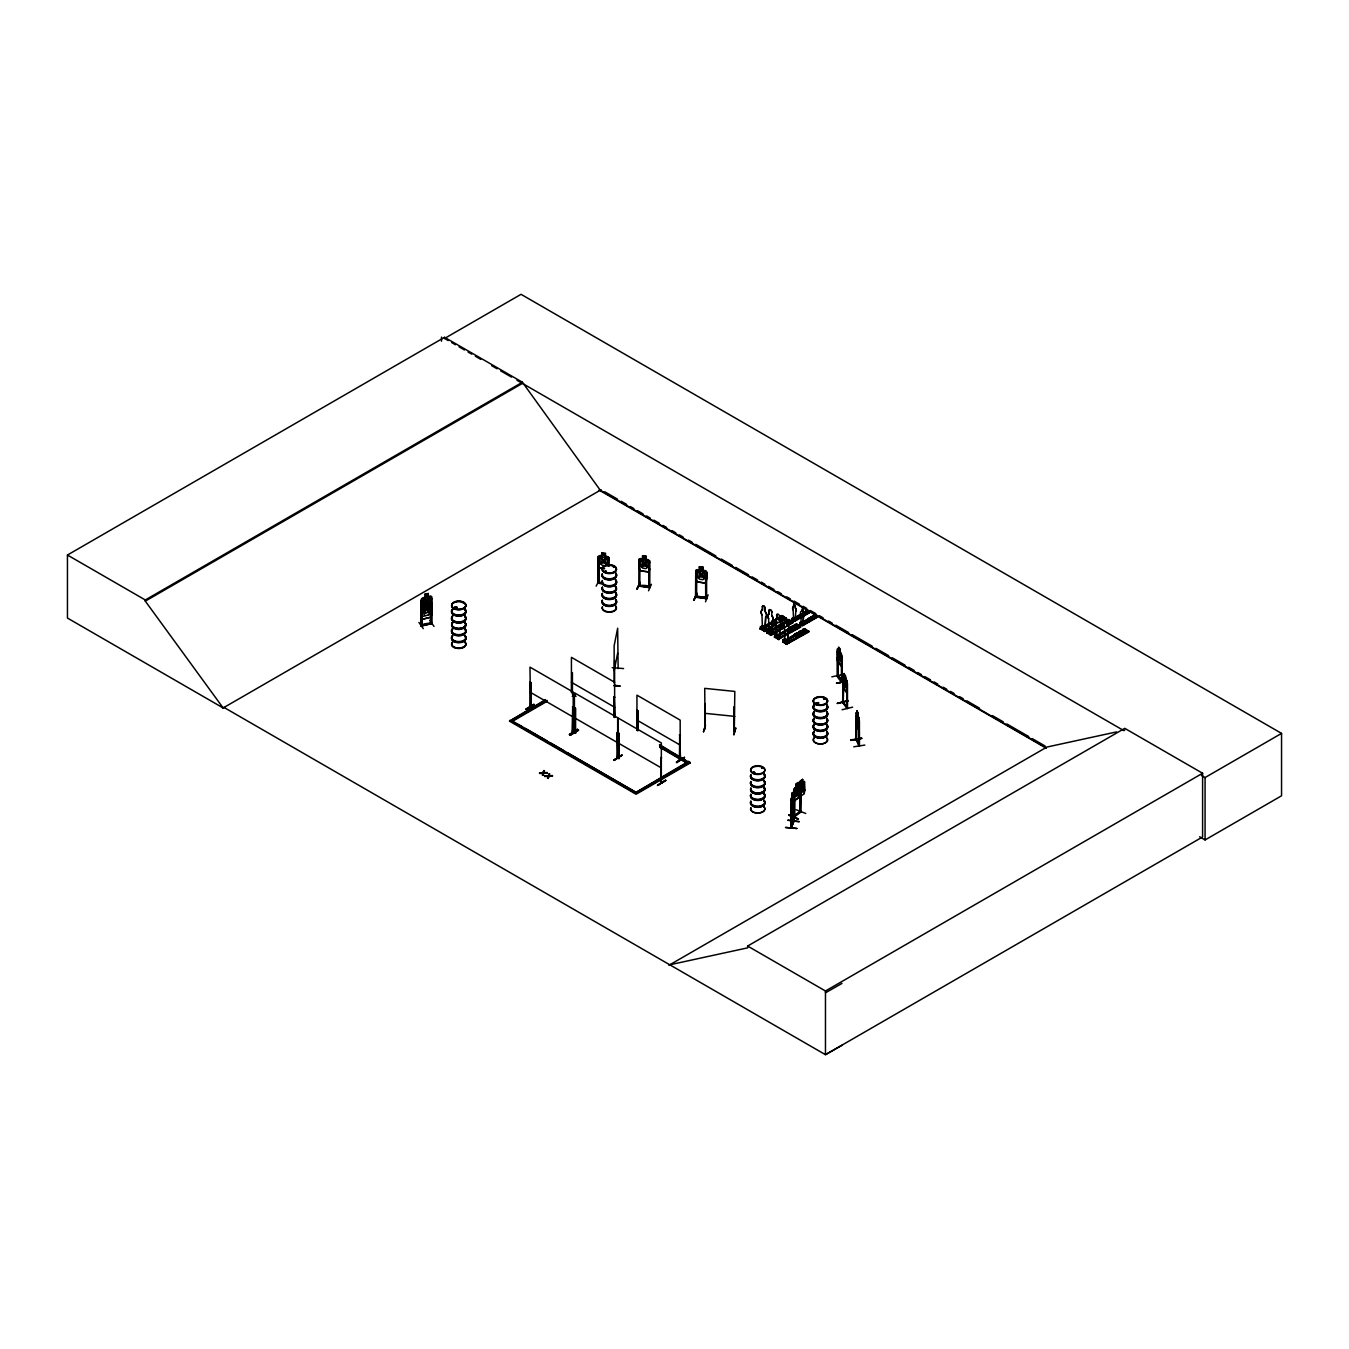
<?xml version="1.0" encoding="UTF-8"?>
<svg xmlns="http://www.w3.org/2000/svg" width="1349" height="1349" viewBox="0 0 1349 1349"><rect width="100%" height="100%" fill="white"/><g stroke="black" fill="none" stroke-linecap="round" stroke-linejoin="round"><path stroke-width="1.5" d="M620.034 685.832L614.335 685.393M762.354 606.831A1.905 1.096 60 0 1 763.703 606.055A1.905 1.096 60 0 1 765.052 608.399L765.22 611.653A3.828 2.209 60 0 1 765.608 616.982L765.052 628.701L765.777 616.898A3.828 2.209 60 0 0 765.22 611.653L765.052 608.399A1.905 1.096 60 0 0 763.871 605.954A1.905 1.096 60 0 0 762.522 606.73L762.354 610.203A3.828 2.209 60 0 0 761.797 614.79L761.966 614.689A3.828 2.209 60 0 1 762.522 610.102L762.522 606.73M769.166 610.574L769.166 613.93A3.828 2.209 60 0 0 768.61 618.517L768.441 618.618A3.828 2.209 60 0 1 768.997 614.031L769.166 610.574A1.905 1.096 60 0 1 770.515 609.782A1.905 1.096 60 0 1 771.864 612.126L771.695 615.599A3.828 2.209 60 0 1 772.252 620.827L771.695 632.529L769.486 631.18M771.695 615.599L771.864 615.498A3.828 2.209 60 0 1 772.421 620.725L771.864 632.428L768.289 630.168M779.351 636.947L779.907 625.245A3.828 2.209 60 0 0 779.351 620.017L779.52 616.544A1.905 1.096 60 0 0 778.171 614.2A1.905 1.096 60 0 0 776.822 614.992L776.653 618.449A3.828 2.209 60 0 0 776.097 623.036L776.619 635.581L777.935 634.536M780.076 625.143L779.52 636.846L775.945 634.586L775.945 637.318M787.563 641.686L788.136 629.983A3.828 2.209 60 0 0 787.563 624.756L787.563 621.383A1.905 1.096 60 0 0 786.214 619.056A1.905 1.096 60 0 0 784.865 619.832M795.286 619.309L795.775 611.434A2.546 1.467 60 0 0 795.404 607.944L795.286 608.011A2.546 1.467 60 0 1 795.674 611.502L795.775 611.434M803.431 615.987L803.06 623.794L803.549 615.92A2.546 1.467 60 0 0 803.178 612.429L803.06 609.596M792.993 806.533C796.433 788.558 787.26 830.175 793.094 806.5M796.837 828.471L785.506 827.46L796.871 828.488M763.787 626.796L761.881 626.729M768.626 631.079L769.891 629.949L770.313 630.776M837.206 676.018C840.697 683.437 845.3 682.307 838.033 675.9M837.527 674.955L842.012 681.953L841.557 656.39L841.641 681.144M843.074 677.434L843.159 703.099L844.204 673.539L847.138 681.683L847.138 708.512L846.683 682.948L847.459 683.403L847.509 708.427L843.125 701.497M847.088 708.461L842.619 702.509L843.209 675.242L847.138 681.683M843.513 702.913L842.956 702.087L843.058 703.082M791.121 799.148L793.094 794.19L792.538 795.809L792.453 792.554L791.138 827.207M793.701 790.076L793.819 821.457L791.441 827.848L791.475 802.824M762.404 627.656L761.966 614.689M762.236 627.622L762.826 626.611L762.067 627.47M763.77 626.729L761.848 626.223L761.848 628.954L763.096 629.663L763.315 626.088M768.441 630.523L769.672 630.978M769.638 630.337L769.115 630.641M777.209 634.907L776.451 635.817L778.103 634.957M776.552 635.48L776.822 634.941M784.41 640.05L786.315 639.713M785.674 639.375L785.691 640.101M794.409 617.859L793.988 619.95L793.161 619.478M801.525 622.985L801.896 622.058L801.744 624.435L801.34 621.771L799.856 622.631L800.058 624.081L815.218 615.937L799.839 623.828M859.043 727.313L858.622 729.758L859.077 727.415M612.193 667.704L623.558 668.564M614.588 660.639L614.655 717.483M614.149 682.948L614.149 645.733L617.657 628.212L618.129 668.632M422.271 624.992C443.18 621.535 418.73 623.44 421.225 626.138L421.394 599.276L422.49 597.911L430.584 595.954L431.849 596.814L431.613 623.693L430.584 623.626M431.798 623.575L421.073 625.919L421.175 600.946L422.288 600.912L421.175 600.946M791.661 797.697L791.054 827.814L793.819 820.546L793.094 821.136M799.839 796.787L794.409 800.8L799.839 796.787L800.53 793.195M798.018 795.134L798.827 797.714L804.189 793.667L804.729 781.914L802.436 782.589L802.52 779.368L802.52 782.437M804.189 793.667L804.898 790.092M614.149 670.689L617.657 653.169M840.174 652.14L840.022 661.415L837.914 656.086L838.589 647.098L840.174 649.054L840.022 652.191C844.12 653.978 840.022 670.436 841.591 663.371M844.086 673.556L844.137 676.81L842.619 675.731L843.074 687.636L846.531 692.324L847.138 689.929M453.854 607.944L455.304 607.606M455.338 608.011L454.36 607.438L455.439 608.23M463.027 602.801L463.5 603.138M604.571 572.01L605.347 570.998M604.537 571.74L606.494 571.369M605.87 571.723L605.532 572.33M613.239 566.681L613.694 567.423M780.582 625.346L782.437 626.172M783.044 625.987L781.172 625.16M754.681 772.893L752.995 772.91L753.619 771.932M753.771 772.977L753.298 772.168L754.698 772.387M754.732 773.028L753.754 772.05M788.558 630.742L788.238 629.764A3.828 2.209 60 0 0 787.732 624.654L787.732 621.299A1.905 1.096 60 0 0 786.383 618.955L782.184 615.582C774.107 617.454 791.914 622.26 779.958 616.864M762.387 767.716L761.73 767.497M796.399 634.704L798.777 635.328L797.681 634.232M798.912 634.519L797.04 635.345L797.343 633.996M808.978 619.006L809.383 618.702M816.465 702.846L816.904 704.009M817.309 702.998L817.427 703.993M824.711 698.394L824.02 699.018L825.166 699.102M788.929 815.319C817.427 827.477 770.127 805.825 798.102 819.231M703.352 731.765L705.561 725.206M842.585 674.483L831.827 676.844M837.527 703.537L848.116 700.569L837.341 703.301M848.083 700.94L837.324 703.335M777.968 635.194L777.159 634.721M763.096 629.663L762.792 625.835L760.566 627.133L760.566 628.432L763.989 630.405L763.989 629.106L766.519 627.993L766.519 629.629L761.848 626.897M705.223 703.571L705.223 728.764M703.638 731.849L705.291 725.307M734.244 706.775L734.278 731.799L734.311 706.539M734.176 731.074L734.244 731.495M733.856 734.935L735.829 727.887L733.856 734.412M794.713 816.651L794.831 789.216L795.994 787.327M763.011 627.201L762.792 625.835M776.097 623.036L776.349 635.396M777.614 634.519L777.311 635.446M777.395 634.806L776.501 635.244L780.818 637.875L780.515 636.07L778.272 637.352L778.272 638.65L774.849 636.677L776.771 633.912L774.545 635.194L775.102 637.554L785.489 631.652M785.27 640.471L784.831 639.662L787.698 641.837M786.147 639.848L784.578 640.471L804.695 628.904L809.08 631.787L786.855 644.114M794.072 617.657L793.263 618.061M802.183 622.479L801.07 622.53M799.232 791.593L798.085 794.915L795.977 796.534L794.831 794.949M426.756 601.114L429.488 597.303L427.279 601.367L429.589 604.453L426.655 602.514M426.604 600.878L423.687 598.72L425.846 601.688L423.586 605.903L426.655 602.48M430.584 614.301L431.731 611.046M431.899 611.097L430.719 614.453L422.557 616.409L421.596 613.576L422.557 616.409M421.647 616.409L422.659 619.292L430.769 617.286L431.899 613.862M430.769 617.286L431.95 613.93L431.899 602.851L430.635 602.008L422.591 604.015L421.546 605.448L430.685 602.076M788.035 820.293L799.164 821.49M859.515 745.845L856.48 739.539L859.296 745.339M431.68 605.01L430.533 608.247L422.507 610.372L421.444 607.573M791.829 794.865L792.571 792.571M791.829 795.893L792.301 794.612M791.307 799.215L791.796 797.765M791.694 798.962L792.419 796.821M791.694 804.544L792.419 802.554M763.365 626.998L762.691 627.352M769.47 630.438L769.537 633.608L769.115 629.494L768.846 630.826L769.874 630.776M785.084 639.763L785.607 642.664L784.359 641.939L784.359 639.224L785.607 639.932L784.983 640.64M542.939 774.95L543.883 770.549L542.956 773.5L539.566 773.011L543.074 772.555M542.939 775.473L544.541 770.937M548.2 778.508L549.026 775.962L552.466 776.029L549.026 776.484L547.542 778.137L549.144 774.107M543.883 770.549L543.074 773.078L539.566 773.517M547.542 778.137L549.144 773.584M599.26 558.166L598.163 558.25L599.26 558.166L599.293 583.358L598.045 582.279M598.197 564.691L599.327 567.912L604.487 568.637M601.856 555.872L601.89 552.736L605.532 553.242L605.381 556.479L607.219 557.761L607.219 563.477L605.381 565.686L601.974 565.214L600.153 562.499L600.153 556.766L601.974 555.99L602.008 552.854M599.327 567.912L598.349 564.624M609.158 566.226L609.192 557.913C606.746 555.484 600.794 554.152 598.197 556.462L598.163 583.206L602.75 583.847M596.174 586.157L599.361 579.716M608.062 559.633L609.175 559.548L608.062 559.633L608.062 565.872M599.192 582.498L599.125 583.358M609.158 557.98L607.91 556.648M599.378 582.228L602.75 583.19M639.932 561.083L638.836 561.167L639.932 561.083L639.797 586.292M638.87 567.609L639.999 570.829L648.599 571.959L649.864 569.076M642.529 558.79L642.546 555.653L646.205 556.159L646.053 559.397L647.874 560.678L647.874 566.411L646.053 568.603L642.647 568.131L640.809 565.416L640.809 559.683L642.647 558.924L642.68 555.771L646.053 556.328M640.084 582.262L636.795 589.125L640.101 582.785M640.016 582.684L637.251 589.125M638.735 586.141C638.043 584.336 641.466 585.382 638.718 585.196M648.734 562.55L649.83 562.466L648.734 562.55L648.818 587.591L649.763 587.709L649.864 560.83L646.087 559.329M648.852 587.22L648.818 562.331M649.746 587.338C649.543 583.679 626.88 586.225 649.729 586.461M648.549 590.761L651.398 584.286M695.797 572.027L696.792 572.161L696.556 597.388L695.696 597.202L695.73 570.458L699.541 569.919L699.423 566.732L703.065 567.238L703.048 570.391L704.751 571.757L704.751 577.49L702.913 579.682L699.507 579.21L697.686 576.495L697.686 570.762L699.507 570.003M699.423 569.801L699.389 566.799M703.065 567.238L702.913 570.475L705.443 570.644C708.731 573.443 706.842 579.547 705.443 583.105L696.893 581.841M705.443 570.644L706.572 572.01M696.91 593.341L694.195 600.153M696.978 593.341L693.656 600.204L696.877 593.762M706.606 573.763L705.594 573.629L705.696 598.669L706.724 598.737L706.792 597.573L695.679 596.359M705.443 583.105L696.944 581.824L695.764 578.62L696.86 581.908M706.589 597.54L705.628 597.708M705.476 598.568L705.578 597.438M705.527 601.772L708.124 594.892M542.281 775.102L542.956 772.977M549.802 773.972L549.127 776.046L552.466 775.506M423.282 628.617L418.932 622.462M701.227 573.797L704.313 571.571L702.003 574.792L704.414 578.755L701.278 575.332L698.107 577.878L700.485 574.556L698.209 570.728L701.176 573.544M644.198 562.651L647.453 560.493L645.142 563.713L647.587 567.575L644.4 564.253C643.153 568.941 638.515 566.597 643.625 563.477L641.331 559.65L644.316 562.466M793.718 604.217L793.499 606.966A2.546 1.467 60 0 0 793.111 610.035L793.6 618.567L794.139 617.673M784.747 639.713L785.556 640.134M525.925 709.338L533.985 704.633M575.433 694.836L572.229 696.337M578.451 730.298L570.458 735.138L569.396 734.531L577.473 729.303L569.396 734.531M794.527 788.44C791.543 793.027 799.046 781.813 800.446 784.916L800.328 812.368M804.83 790.126L804.071 781.256L797.933 786.973L800.328 784.207L800.227 781.088L802.621 779.402M530.713 682.712L529.972 682.29L530.983 682.543L530.545 707.669L529.972 667.131L573.19 692.088L573.274 732.254L572.735 706.657L572.465 731.883C575.247 733.08 571.841 728.831 572.499 731.849M572.364 731.765L572.735 706.657M575.18 708.377L574.438 707.955L575.45 708.208L575.534 733.215L574.691 732.692M575.45 733.148L574.337 732.912L574.438 692.796L617.657 717.752L617.741 757.919L616.931 757.447L617.201 732.338L617.943 757.615M619.124 733.434L618.112 733.182L619.124 733.434L618.938 758.593L618.011 758.121L618.112 718.005L661.347 742.962L661.314 783.145L660.521 781.712L661.347 782.184M422.271 625.902L422.136 600.71M422.355 625.919L422.237 624.722M431.798 622.665L430.466 622.749L431.646 622.462M430.011 609.023L428.274 611.906L425.053 612.716L423.333 610.692L423.333 604.959L425.053 603.509M428.375 614.807L430.112 611.923L430.011 603.29L428.442 602.632M799.249 786.13L800.328 781.138L802.537 779.57M791.29 826.246L790.986 827.763M453.888 607.775L455.304 607.977M455.911 608.264L455.439 607.354M773.938 621.771L776.4 621.771L773.938 622.159M809.063 618.887L809.585 619.781L810.631 619.006M762.252 767.514L761.629 768.272M816.971 703.891L816.432 702.998M824.02 698.816L825.166 698.731M825.116 698.984L824.188 699.17M856.059 713.014L858.706 717.415M791.509 826.853L793.752 821.507M798.355 819.045L789.232 815.049M422.692 606.915L421.579 608.281L425.104 606.325L425.154 603.323M799.89 811.626L793.701 815.993L794.713 815.74M793.819 816.836L801.002 810.951L800.193 811.508M838.016 676.456L837.577 650.977L838.066 676.507M846.649 707.837L847.003 706.842M838.707 650.134L837.122 649.257L837.156 676.102M856.109 739.741L859.06 745.997L858.723 717.331L858.993 745.913M859.448 745.845L859.414 720.906M794.561 788.524L796.079 787.361L795.893 784.207L798.17 782.471L798.186 785.759L800.463 785.051M798.271 782.521L795.893 784.207M794.426 791.475L794.308 816.465M799.89 812.283L799.957 787.26L800.901 786.922L800.918 811.98L794.123 817.106L794.123 792.099M800.193 812.418L800.901 786.922M798.085 792.47L795.977 794.072L795.977 788.339L798.085 786.737L798.878 797.579M796.247 809.771L805.758 813.464M776.265 622.074L773.938 621.518L776.265 621.602M780.902 625.025L781.172 626.442L782.909 625.902M780.7 625.43L782.707 625.025L782.707 626.324M810.547 619.376L809.198 619.478M796.584 634.603L798.912 634.772M800.395 785.27L803.245 782.96L801.812 787.546L803.346 789.941L802.52 790.565L801.323 788.592L799.35 793.06L800.868 788.288C797.799 786.872 800.513 783.213 801.357 787.192L802.52 783.617L802.537 789.401L800.395 791.003M598.265 582.077L599.26 582.212M598.147 582.97L602.851 583.628M695.679 596.056C697.686 595.145 696.522 598.585 696.725 596.494M695.679 596.966L706.809 598.518M763.551 630.658L786.248 618.23L782.184 615.903L759.909 628.769L760.769 629.308M782.184 615.582L773.517 621.046M762.472 625.666L760.246 626.948L761.325 629.595L773.162 622.766M782.403 616.426L783.297 616.915L778.204 619.849M763.736 630.978L766.519 627.993M788.609 620.017L786.585 620.709L790.649 623.373L786.585 621.029M775.641 628.094L767.092 632.934L767.952 633.44L789.924 620.742L779.166 626.24M806.567 610.962C802.486 610.692 811.997 615.363 805.235 611.417M807.242 611.08L791.88 619.376M788.828 619.427L792.875 622.091L788.676 623.727M769.925 634.553L773.162 631.838L773.162 633.457M794.089 620.658L809.417 612.126L806.719 610.557M794.999 621.147L791.863 619.36L806.719 610.777L809.636 612.699L794.932 621.13L794.797 619.697L792.301 619.124C790.632 620.371 803.346 615.11 805.825 612.395M776.805 635.345L774.225 637.065L797.31 624.823L788.861 629.696M794.241 625.127C805.909 631.602 788.625 624.233 796.517 624.368L779.638 634.114M797.478 625.127L796.483 624.165L779.284 634.097M815.015 615.566C810.311 614.166 819.197 620.287 812.992 615.903M814.341 615.448L817.41 617.184L802.706 625.616M800.244 626.712L799.434 626.223L800.328 626.762M816.465 616.645L817.376 617.184M796.483 623.845L800.024 626.594M814.476 615.043L817.19 616.611L802.385 625.447L804.038 623.322L804.038 624.418L801.053 622.749L801.002 614.453A2.546 1.467 60 0 1 801.373 611.384L802.267 608.618M785.607 642.664L785.303 638.836L782.757 639.949L783.853 642.579L805.808 629.916C795.961 625.953 814.509 638.111 802.47 629.865M806.331 631.956L785.708 643.642L786.602 644.181M804.695 628.583L808.506 631.501M571.706 672.325L571.706 692.374M525.992 709.473L534.052 704.245L525.992 708.95M573.477 707.078L572.465 706.825M613.913 717.078L614.2 696.86L614.925 717.331M614.925 697.281L613.913 697.028M569.834 734.716L577.895 730.045M570.003 734.885L578.519 729.91L570.458 735.138M637.217 710.147L637.217 730.197M617.64 757.936C619.022 756.654 615.566 756.216 617.893 756.722M613.862 760.195L621.956 755.002L613.93 760.145M614.318 760.448L622.193 755.136L614.132 759.841M618.314 757.008L619.225 758.408M636.947 730.365L636.947 695.157L680.166 720.113L680.25 760.28L679.424 759.807L679.711 734.699L680.537 760.111L679.626 759.605M680.452 735.121L679.424 734.851M660.943 782.504L660.875 757.548L661.01 782.538M661.617 757.969L660.605 757.716M676.405 762.067L684.466 757.362L676.81 762.758M676.422 762.118L684.483 757.396M660.521 781.965L661.617 781.982M665.613 780.194L657.536 785.405L665.647 780.262M794.426 815.521L794.241 817.022M224.136 707.5L223.26 708.023L67.45 618.061L67.45 555.029L444.563 337.301L522.417 382.239L600.271 490.227L1046.015 747.582M444.563 337.301L444.563 338.464L521.034 294.318L1281.55 733.401L1281.55 795.792L1205.079 839.938L1199.615 836.768M67.45 555.029L145.304 599.968L522.417 382.239M841.978 1045.273L825.47 1054.682L224.035 707.449L223.141 707.955L145.304 601.131L522.417 383.403M223.141 707.955L601.148 489.721M659.509 744.581L690.115 763.028L636.07 794.224L509.551 721.175L545.569 699.591M509.551 721.175L545.569 700.367M547.138 700.502L511.119 721.293L521.776 726.403M512.924 721.041L547.138 701.278M771.864 612.126L771.695 612.227A1.905 1.096 60 0 0 770.346 609.883A1.905 1.096 60 0 0 768.997 610.659M776.653 615.077L776.822 618.348M795.37 605.414L793.752 604.133L793.6 606.898A2.546 1.467 60 0 0 793.229 609.967L793.229 609.967M776.957 621.72L774.259 620.152L772.033 621.434L776.08 624.098L764.074 631.18M760.01 628.853L770.397 622.934M775.742 620.355L760.448 629.106L776.248 620.473M779.031 618.382L783.01 616.577L779.638 618.517M760.701 629.224L776.215 620.27M779.284 618.5L782.96 616.358M779.351 620.017L779.52 616.544M765.423 630L775.641 624.182M778.457 618.061L782.521 620.068L780.295 621.687M784.005 619.208L786.231 617.926M779.182 622.327L786.248 618.23M764.596 631.467L776.434 624.638M779.722 622.648L786.568 618.786M767.092 632.934L766.89 630.776L769.115 629.494M766.89 630.776L769.436 629.679M803.06 610.254L803.178 612.429M770.97 634.957L784.949 626.324L780.902 623.997L778.66 625.278L782.724 627.943L778.66 625.599M793.145 622.631L771.206 635.295L766.552 632.614L788.828 619.747L792.639 622.344M766.907 632.63L785.489 621.906M792.082 618.146C795.337 616.847 791.897 618.871 794.392 618.129M778.913 626.105L784.073 623.221M767.345 633.069L776.097 627.993M802.638 616.24L799.94 614.689L801.424 613.829M802.756 612.851C809.99 616.105 799.62 613.39 804.24 611.991L806.938 613.559M792.217 619.579L800.362 614.874M803.616 613.002L806.55 610.962M767.21 630.961L767.21 632.259L770.633 634.232L770.633 632.934L773.162 631.838M794.578 619.579L796.281 618.837L796.281 619.933M783.651 626.492L769.841 634.485L783.702 626.695M787.04 624.536L792.099 621.619M794.055 620.607L809.113 612.395M786.939 625.194L792.875 621.754M770.448 634.856L784.949 626.661L780.902 623.997M786.939 625.514L792.892 622.074M794.578 620.911L809.434 612.328M770.717 635.008L784.494 627.15M787.614 625.262L792.925 622.277M785.034 623.103A3.828 2.209 60 0 0 784.477 627.69L784.309 627.774A3.828 2.209 60 0 1 784.865 623.204L785.034 619.731A1.905 1.096 60 0 1 786.383 618.955M790.531 627.268C802.503 632.664 784.68 627.858 792.757 625.987L796.821 628.651L792.757 625.987M777.496 634.924L777.193 638.026L776.889 635.564M799.856 622.631L801.542 621.889M785.438 631.45L775.001 637.487L785.759 631.99M788.136 629.983L787.732 641.601L784.174 639.325L784.174 642.057M797.259 624.621L788.507 629.679L790.092 629.578M801.019 622.918L801.829 622.563L800.8 622.209L800.8 624.031M807.714 618.955C814.948 622.193 804.577 619.495 809.198 618.095L811.896 619.663M810.513 617.336C817.747 620.591 807.377 617.876 811.997 616.476L814.712 618.044M789.047 630.017L795.893 626.138M799.991 624.064L814.476 615.262L799.637 623.845L802.773 625.632M778.272 637.352L780.818 636.256M800.058 622.749L802.351 624.941L804.038 623.322M799.755 626.037L777.496 638.903L800.547 626.661M787.681 630.472L790.379 632.04C798.456 631.045 780.413 625.649 792.605 630.742M794.578 629.612L796.821 628.33M798.304 627.47L800.53 626.172M778.373 639.426L800.8 627.049M802.402 625.447L817.224 616.948M782.757 639.949L785.303 638.836M794.544 634.435C806.517 639.831 788.693 635.025 796.77 633.153L800.817 635.817L796.77 633.153M798.743 632.007C810.715 637.403 792.892 632.597 800.986 630.725L805.033 633.389L800.986 630.725M787.597 638.92L804.729 629.123M783.567 642.242L805.522 629.578L783.229 642.259M783.044 642.141L805.488 629.359M783.078 640.134L783.078 641.433L786.501 643.406L786.501 642.107L788.727 640.809L789.047 642.63M786.501 642.107L789.047 640.994M785.708 643.642L808.287 631.332M808.742 630.927L786.315 644.013M808.759 631.231L786.501 644.097L786.821 642.293M686.725 763.146L634.502 793.313L688.53 761.325L690.115 763.028M509.551 720.383L636.07 793.431L690.115 762.236M668.902 965.311L1046.908 747.059L1116.55 731.917M669.779 964.788L747.633 947.858L747.633 946.054L1124.746 728.325L1202.6 773.264L1202.6 836.953L825.47 1054.682L825.47 990.992L1202.6 773.264M1124.746 730.129L1123.869 730.652L516.987 380.266M1201.47 775.456L1205.079 777.547L1281.55 733.401M825.47 992.813L841.978 983.404M856.109 738.696L856.615 739.589M856.109 739.606L856.025 712.896M856.817 739.336L856.261 740.196M454.613 607.286L453.888 608.095M605.145 570.981L606.19 571.268M809.198 618.955L810.631 619.174M815.976 703.638L817.359 703.858M649.763 586.798L649.594 587.692L638.836 586.124L638.903 559.312L642.68 558.84M425.053 604.521L428.274 603.728M422.743 606.999L431.899 605.617M428.375 606.612L425.154 607.421L425.154 613.154L428.375 612.345L428.257 597.725L425.019 598.501L425.053 610.254L428.274 609.461M422.692 619.107L430.635 617.134M837.122 657.486L837.577 661.162L841.034 665.866M843.833 681.886L836.549 683.302L847.341 680.992M843.648 681.582L836.549 683.302L843.614 681.481M842.619 683.96L843.192 687.602L846.531 692.324M843.159 702.458L847.003 707.753M847.003 707.095L846.683 707.972M842.096 709.743L852.635 707.146M424.868 594.268L428.324 593.425L428.257 596.696L429.994 597.303L429.994 603.037L428.257 605.903L425.019 606.696L423.282 604.656L423.282 598.922L425.019 597.472L424.868 594.268L428.257 593.627M430.584 598.669L431.68 598.652L430.584 598.669L430.668 623.896L430.871 622.934M425.019 604.234L428.257 603.458M429.657 620.321L434.024 626.425M431.68 623.609L421.461 626.121M574.623 731.799L575.534 733.215M679.626 758.694L680.149 760.28M614.537 685.882L614.638 684.702M431.528 598.433L431.646 623.373M857.981 712.93L857.947 725.239L856.548 719.776M856.396 715.29L856.43 740.314L857.003 710.839L858.065 712.947M856.446 724.818C855.637 715.543 856.075 728.662 858.622 729.758M850.713 740.264L861.809 738.544M850.764 740.432L861.809 738.19L850.73 739.91M859.043 745.019L856.817 739.606M853.748 746.79L864.827 745.086M543.883 772.488L547.222 772.994L543.765 773.449M539.566 773.011L547.222 772.994M548.217 776.535L544.827 776.046L552.466 776.029M543.765 772.926L547.222 772.471M544.827 776.046L548.318 775.591M544.827 776.569L548.318 776.113M792.419 795.792L791.694 806.989L791.307 805.606M455.237 608.551L454.057 608.129M530.241 707.078L530.241 682.122M530.983 682.543L530.798 707.719L530.005 707.314M575.112 732.423L575.045 732.406M574.843 732.777L574.708 707.803M661.314 783.145L660.875 757.548M638.937 586.174L639.864 586.326M705.831 597.438L696.691 596.157M639.072 585.854L649.729 587.371M614.335 685.798L620.017 686.253L614.301 686.017M789.131 630.674L790.362 629.443M778.069 639.274L778.592 637.537M782.791 641.787L787.108 644.468M734.244 731.731L734.817 691.43L704.718 688.361L705.156 728.764L704.802 727.516M704.718 713.317L734.817 716.386M799.181 821.845L787.934 820.158M793.347 794.612L793.482 822.097L792.942 794.173M790.902 800.952L791.29 799.148L791.02 809.215M648.498 559.734L640.084 558.553L638.988 559.447L638.988 567.625L640.084 570.745L648.515 571.841M699.507 566.917L702.913 567.406M696.944 569.632L705.358 570.812M599.361 567.845L604.504 568.553M599.378 582.498L602.851 582.97M695.696 597.202L706.606 598.72L706.606 571.942M859.128 744.311L858.689 745.424L858.74 744.378M798.085 785.708L799.232 785.86L799.249 791.863L800.395 793.465L802.537 791.846L803.684 788.541L803.684 782.808L802.537 782.639M837.577 675.933L837.678 675.073M785.27 640.219L784.983 638.667M789.789 629.258L790.565 630.59L788.828 630.607M639.831 585.078L639.696 586.309M430.112 606.19L428.375 605.6L431.832 605.752M572.87 731.647L573.477 732.001M801.272 622.783L801.34 621.771M679.879 759.656L679.711 734.699M797.933 795.219L798.018 786.956M421.225 625.228L421.478 626.138M695.595 597.219L695.764 570.391M598.062 583.223L598.349 556.446M577.557 729.809L578.519 730.433M619.14 758.357L618.398 733.013M444.563 338.464L448.188 340.555M451.814 342.646L455.439 344.737M459.048 346.828L464.478 349.964M468.103 352.055L471.728 354.146M475.354 356.237L480.784 359.374M491.643 365.646L497.073 368.783M500.698 370.874L511.558 377.13M604.79 491.812L617.522 499.164M621.164 501.272L626.627 504.425M630.253 506.516L633.895 508.624M637.537 510.715L643.001 513.868M646.643 515.976L650.269 518.083M653.911 520.174L659.374 523.328M663.017 525.436L666.642 527.526M672.106 530.68L675.748 532.788M679.39 534.879L683.016 536.986M688.479 540.14L692.121 542.231M695.764 544.338L715.779 555.889M721.226 559.042L732.153 565.349M735.778 567.44L748.526 574.792M752.152 576.9L757.615 580.053M761.258 582.144L764.9 584.252M768.542 586.36L773.989 589.496M777.631 591.604L781.273 593.712M786.72 596.848L790.362 598.956M794.005 601.064L799.468 604.217M803.11 606.308L806.736 608.416M810.378 610.507L815.841 613.66M819.484 615.768L823.109 617.859M828.573 621.012L832.215 623.12M835.857 625.211L848.588 632.563M852.231 634.671L872.247 646.222M875.872 648.329L888.62 655.681M892.245 657.772L904.994 665.141M908.619 667.232L914.082 670.386M917.725 672.493L921.367 674.584M925.009 676.692L930.456 679.845M934.098 681.936L937.74 684.044M943.187 687.197L946.829 689.288M950.472 691.396L954.114 693.487M959.577 696.64L963.203 698.748M966.845 700.839L979.576 708.208M992.324 715.56L1003.234 721.85M1006.877 723.958L1028.714 736.554M1032.339 738.662L1045.087 746.014M599.074 490.058L1046.284 748.257M799.94 614.469L802.638 616.038M796.281 618.837L796.062 619.596M793.027 617.724L794.106 618.027M793.263 618.432L795.404 619.242M801.744 624.435L800.918 622.142M796.483 624.165L800.53 626.509M778.457 617.724L782.521 620.068M785.101 621.889L789.165 624.233L785.101 621.569L782.875 623.171M772.033 621.771L776.08 624.098M787.681 630.792L790.379 632.04M777.378 635.194L776.147 634.468L776.147 637.2L777.378 637.908M765.22 628.6L761.662 626.324L761.662 629.056M769.723 633.49L768.289 632.9L768.492 630.05L769.352 630.742M760.246 628.567L764.613 631.467M774.545 636.829L778.913 639.713M614.655 682.29L571.42 657.334L571.42 692.526M571.42 682.29L614.655 707.247M636.947 720.113L680.166 745.07M572.414 694.297L576.04 696.388M659.509 745.356L668.581 750.584M672.207 752.691L684.904 760.01M659.745 746.537L686.961 763.028M659.745 747.312L685.14 761.983M529.972 692.088L573.19 717.044M574.438 717.752L617.657 742.709M618.112 742.962L661.347 767.918M525.402 728.494L547.171 741.073M550.797 743.164L563.494 750.499M567.136 752.59L636.07 792.403L512.704 721.175M747.633 946.054L825.47 990.992M768.61 618.517L769.048 630.843M425.154 615.599L423.434 613.576L423.434 607.843L424.986 606.257M428.392 599.496L424.986 600.423M428.442 605.397L428.493 602.396L424.986 603.492M837.611 648.936L841 653.523M837.611 661.111L841.152 665.833M844.39 674.584L845.267 676.793L844.39 675.596M431.849 605.06L430.651 608.399L422.541 610.186L421.512 607.455M816.819 616.864L801.879 625.143L817.19 616.611M857.188 712.879L857.779 714.144L857.003 710.839L857.155 714.059M856.48 724.767L858.74 729.742M794.561 800.699L793.802 798.304L794.51 800.851M843.412 682.56L845.503 687.872L846.211 680.385L844.963 681.498L843.749 677.046L844.676 681.801L843.715 684.145L844.98 682.898L846.261 687.602L845.503 675.596M790.919 809.113L791.29 811.542M784.477 627.69L784.865 640.134M1205.079 777.547L1205.079 839.938M841.591 655.192L841.591 681.987M803.835 623.204L803.835 624.081M795.404 605.701L795.286 608.011M793.161 617.657L793.027 619.545M792.419 792.723L792.419 808.085M788.727 640.809L788.727 642.124M780.515 636.07L780.515 637.369M772.859 631.652L772.859 632.951M766.215 627.825L766.215 629.123M637.959 710.569L637.959 730.618M637.672 710.738L637.672 730.77M618.854 733.603L618.938 758.593M614.2 696.86L614.2 716.909M608.163 559.413L608.163 565.653M575.45 708.208L575.264 733.384M572.431 672.746L572.431 692.796M572.161 672.915L572.161 692.948M441.511 337.065L441.511 341.196M421.512 599.276L421.579 616.51M145.304 599.968L145.304 601.131M615.481 586.039A7.116 4.114 0 0 1 610.254 592.16A7.116 4.114 0 0 1 602.447 587.017M615.515 573.78A7.15 4.131 0 0 1 610.254 579.935A7.15 4.131 0 0 1 602.413 574.775M615.515 572.617A7.15 4.131 0 0 1 610.254 578.772A7.15 4.131 0 0 1 602.413 573.612M615.498 580.66A7.133 4.114 0 0 1 610.254 586.815A7.133 4.114 0 0 1 602.43 581.655M615.599 580.222A7.251 4.182 0 0 1 610.271 586.478A7.251 4.182 0 0 1 602.312 581.234M615.599 579.868A7.251 4.182 0 0 1 610.271 586.124A7.251 4.182 0 0 1 602.312 580.879M615.515 579.497A7.15 4.131 0 0 1 610.254 585.668A7.15 4.131 0 0 1 602.413 580.492M615.599 573.342A7.251 4.182 0 0 1 610.271 579.581A7.251 4.182 0 0 1 602.312 574.354M615.599 572.988A7.251 4.182 0 0 1 610.271 579.227A7.251 4.182 0 0 1 602.312 574M615.515 586.41A7.15 4.131 0 0 1 610.254 592.565A7.15 4.131 0 0 1 602.413 587.405M615.481 587.051A7.116 4.114 0 0 1 610.254 593.189A7.116 4.114 0 0 1 602.447 588.046M615.481 605.667A7.116 4.114 0 0 1 610.254 611.788A7.116 4.114 0 0 1 602.447 606.645M615.515 586.697A7.167 4.131 0 0 1 610.254 592.852A7.167 4.131 0 0 1 602.396 587.692M615.515 593.408A7.15 4.131 0 0 1 610.254 599.563A7.15 4.131 0 0 1 602.413 594.403M615.515 592.245A7.15 4.131 0 0 1 610.254 598.4A7.15 4.131 0 0 1 602.413 593.24M615.515 600.288A7.15 4.131 0 0 1 610.254 606.443A7.15 4.131 0 0 1 602.413 601.283M615.599 599.85A7.251 4.182 0 0 1 610.271 606.106A7.251 4.182 0 0 1 602.312 600.861M615.599 599.496A7.251 4.182 0 0 1 610.271 605.752A7.251 4.182 0 0 1 602.312 600.507M615.515 599.125A7.15 4.131 0 0 1 610.254 605.296A7.15 4.131 0 0 1 602.413 600.12M615.599 592.97A7.251 4.182 0 0 1 610.271 599.209A7.251 4.182 0 0 1 602.312 593.982M615.599 592.616A7.251 4.182 0 0 1 610.271 598.855A7.251 4.182 0 0 1 602.312 593.627M615.515 606.072A7.15 4.131 0 0 1 610.254 612.227A7.15 4.131 0 0 1 602.413 607.067M826.701 712.087A7.251 4.182 0 0 1 820.428 718.359A7.251 4.182 0 0 1 814.138 712.087M826.6 712.508A7.133 4.114 0 0 1 820.428 718.697A7.133 4.114 0 0 1 814.24 712.508M826.633 718.039A7.167 4.131 0 0 1 820.428 724.244A7.167 4.131 0 0 1 814.223 718.039M826.617 718.275A7.15 4.131 0 0 1 820.428 724.464A7.15 4.131 0 0 1 814.24 718.275M826.701 705.19A7.251 4.182 0 0 1 820.428 711.479A7.251 4.182 0 0 1 814.138 705.19M815.302 704.33A7.251 4.182 0 0 1 818.539 703.251M826.617 711.361A7.15 4.131 0 0 1 820.428 717.55A7.15 4.131 0 0 1 814.24 711.361M826.617 705.628A7.15 4.131 0 0 1 820.428 711.817A7.15 4.131 0 0 1 814.24 705.628M815.369 704.768A7.15 4.131 0 0 1 818.573 703.706M826.701 711.732A7.251 4.182 0 0 1 820.428 718.005A7.251 4.182 0 0 1 814.138 711.732M826.701 704.836A7.251 4.182 0 0 1 820.428 711.125A7.251 4.182 0 0 1 814.138 704.836M815.302 703.976A7.251 4.182 0 0 1 818.539 702.896M826.6 704.465A7.133 4.114 0 0 1 820.428 710.653A7.133 4.114 0 0 1 814.24 704.465M815.386 703.622A7.133 4.114 0 0 1 818.573 702.559M826.701 731.714A7.251 4.182 0 0 1 820.428 737.987A7.251 4.182 0 0 1 814.138 731.714M826.6 732.136A7.133 4.114 0 0 1 820.428 738.325A7.133 4.114 0 0 1 814.24 732.136M826.633 737.667A7.167 4.131 0 0 1 820.428 743.872A7.167 4.131 0 0 1 814.223 737.667M826.6 718.916A7.133 4.114 0 0 1 820.428 725.087A7.133 4.114 0 0 1 814.24 718.916M826.617 737.886A7.15 4.131 0 0 1 820.428 744.075A7.15 4.131 0 0 1 814.24 737.886M826.633 718.545A7.167 4.131 0 0 1 820.428 724.75A7.167 4.131 0 0 1 814.223 718.545M826.701 724.818A7.251 4.182 0 0 1 820.428 731.107A7.251 4.182 0 0 1 814.138 724.818M826.617 730.989A7.15 4.131 0 0 1 820.428 737.178A7.15 4.131 0 0 1 814.24 730.989M826.617 725.256A7.15 4.131 0 0 1 820.428 731.445A7.15 4.131 0 0 1 814.24 725.256M826.701 731.36A7.251 4.182 0 0 1 820.428 737.633A7.251 4.182 0 0 1 814.138 731.36M826.701 724.464A7.251 4.182 0 0 1 820.428 730.753A7.251 4.182 0 0 1 814.138 724.464M826.6 724.093A7.133 4.114 0 0 1 820.428 730.281A7.133 4.114 0 0 1 814.24 724.093M763.922 773.517A7.133 4.114 0 0 1 758.678 779.671A7.133 4.114 0 0 1 750.853 774.511M763.922 781.56A7.133 4.114 0 0 1 758.678 787.698A7.133 4.114 0 0 1 750.853 782.555M764.023 781.122A7.251 4.182 0 0 1 758.694 787.378A7.251 4.182 0 0 1 750.735 782.133M764.023 780.767A7.251 4.182 0 0 1 758.694 787.023A7.251 4.182 0 0 1 750.735 781.779M764.023 774.242A7.251 4.182 0 0 1 758.694 780.481A7.251 4.182 0 0 1 750.735 775.253M764.023 773.888A7.251 4.182 0 0 1 758.694 780.127A7.251 4.182 0 0 1 750.735 774.899M763.922 774.68A7.133 4.114 0 0 1 758.678 780.818A7.133 4.114 0 0 1 750.853 775.675M763.939 780.397A7.15 4.131 0 0 1 758.678 786.568A7.15 4.131 0 0 1 750.837 781.391M763.939 787.31A7.15 4.131 0 0 1 758.678 793.465A7.15 4.131 0 0 1 750.837 788.305M750.887 787.934A7.099 4.098 0 0 0 758.678 793.06A7.099 4.098 0 0 0 763.888 786.956A7.116 4.114 0 0 1 759.588 792.959A7.116 4.114 0 0 1 750.617 788.98M763.939 787.614A7.167 4.131 0 0 1 758.678 793.785A7.167 4.131 0 0 1 750.82 788.609M763.922 793.145A7.133 4.114 0 0 1 758.678 799.299A7.133 4.114 0 0 1 750.853 794.139M763.922 801.188A7.133 4.114 0 0 1 758.678 807.326A7.133 4.114 0 0 1 750.853 802.183M764.023 800.75A7.251 4.182 0 0 1 758.694 807.006A7.251 4.182 0 0 1 750.735 801.761M764.023 800.395A7.251 4.182 0 0 1 758.694 806.651A7.251 4.182 0 0 1 750.735 801.407M764.023 793.87A7.251 4.182 0 0 1 758.694 800.109A7.251 4.182 0 0 1 750.735 794.881M764.023 793.516A7.251 4.182 0 0 1 758.694 799.755A7.251 4.182 0 0 1 750.735 794.527M763.922 794.308A7.133 4.114 0 0 1 758.678 800.446A7.133 4.114 0 0 1 750.853 795.303M763.939 800.024A7.15 4.131 0 0 1 758.678 806.179A7.15 4.131 0 0 1 750.837 801.019M763.939 806.938A7.15 4.131 0 0 1 758.678 813.093A7.15 4.131 0 0 1 750.837 807.933M763.939 806.719A7.167 4.131 0 0 1 758.678 812.891A7.167 4.131 0 0 1 750.82 807.714M763.905 787.985A7.116 4.114 0 0 1 759.588 794.005A7.116 4.114 0 0 1 750.617 790.042M465.017 616.493A7.251 4.182 0 0 1 458.744 622.766A7.251 4.182 0 0 1 452.471 616.493M464.933 616.915A7.15 4.131 0 0 1 458.744 623.103A7.15 4.131 0 0 1 452.556 616.915M464.916 622.311A7.116 4.114 0 0 1 458.744 628.482A7.167 4.131 0 0 1 452.539 622.445M452.573 622.311A7.116 4.114 0 0 0 458.744 628.482A7.167 4.131 0 0 0 464.95 622.445M464.916 622.732A7.116 4.114 0 0 1 458.744 628.904A7.116 4.114 0 0 1 452.573 622.732M453.686 608.315A7.167 4.131 0 0 0 465.658 606.46A7.167 4.131 0 0 0 456.889 601.401A7.167 4.131 0 0 0 453.686 608.315A7.251 4.182 0 0 1 456.873 607.286M465.017 609.596A7.251 4.182 0 0 1 458.744 615.869A7.251 4.182 0 0 1 452.471 609.596M453.618 608.736A7.251 4.182 0 0 1 456.873 607.64M464.916 615.768A7.133 4.114 0 0 1 458.744 621.94A7.133 4.114 0 0 1 452.573 615.768M464.933 610.035A7.15 4.131 0 0 1 458.744 616.223A7.15 4.131 0 0 1 452.556 610.035M453.686 609.175A7.15 4.131 0 0 1 456.889 608.095M465.017 616.122A7.251 4.182 0 0 1 458.744 622.412A7.251 4.182 0 0 1 452.471 616.122M465.017 609.242A7.251 4.182 0 0 1 458.744 615.515A7.251 4.182 0 0 1 452.471 609.242M464.933 608.871A7.15 4.131 0 0 1 458.744 615.06A7.15 4.131 0 0 1 452.556 608.871M453.686 608.011A7.15 4.131 0 0 1 456.889 606.949M465.017 636.121A7.251 4.182 0 0 1 458.744 642.394A7.251 4.182 0 0 1 452.471 636.121M464.933 636.543A7.15 4.131 0 0 1 458.744 642.731A7.15 4.131 0 0 1 452.556 636.543M464.95 642.073A7.167 4.131 0 0 1 458.744 648.279A7.167 4.131 0 0 1 452.539 642.073M464.916 623.339A7.116 4.114 0 0 1 458.744 629.494A7.116 4.114 0 0 1 452.573 623.339M464.916 641.922A7.116 4.114 0 0 1 458.744 648.076A7.116 4.114 0 0 1 452.573 641.922M464.95 642.309A7.167 4.131 0 0 1 458.744 648.515A7.167 4.131 0 0 1 452.539 642.309M465.017 629.224A7.251 4.182 0 0 1 458.744 635.497A7.251 4.182 0 0 1 452.471 629.224M464.916 635.396A7.133 4.114 0 0 1 458.744 641.568A7.133 4.114 0 0 1 452.573 635.396M464.933 629.663A7.15 4.131 0 0 1 458.744 635.851A7.15 4.131 0 0 1 452.556 629.663M465.017 635.75A7.251 4.182 0 0 1 458.744 642.04A7.251 4.182 0 0 1 452.471 635.75M465.017 628.87A7.251 4.182 0 0 1 458.744 635.143A7.251 4.182 0 0 1 452.471 628.87M464.916 628.499A7.133 4.114 0 0 1 458.744 634.688A7.133 4.114 0 0 1 452.573 628.499M858.504 724.936L857.66 720.231C856.295 727.752 856.817 704.971 857.644 718.832L858.149 717.145L858.504 724.936M840.764 661.044L839.483 656.44L838.218 657.688L839.179 655.327L838.252 650.572L839.466 655.024L840.714 653.911L839.786 656.17L840.764 661.044M795.269 789.03L796.703 791.475L795.202 796.264L797.158 791.779C797.984 795.977 800.783 792.251 797.647 790.733L799.097 786.248L797.192 790.379L795.387 788.895M429.758 610.507L428.577 610.81L426.756 608.382L423.755 612.109L426.014 607.893L423.856 604.925L426.689 607.033L429.623 603.475L427.448 607.556L429.758 610.507M606.915 564.658L603.745 561.336L600.575 563.882L602.952 560.56L600.676 556.732L603.678 559.97L606.78 557.575L604.47 560.796L606.915 564.658M529.887 706.286L530.798 706.809L529.972 706.37M679.34 758.863L680.554 759.167L679.34 758.863M797.714 783.432L796.348 785.506L797.714 783.432M802.149 780.363L800.783 782.42L802.149 780.363M665.647 780.599L657.536 785.405L665.647 780.599M427.7 600.288L425.626 601.823L427.7 600.288M427.802 603.172L425.728 604.723L427.802 603.172M427.684 594.285L425.61 595.803L427.684 594.285M645.446 556.749L643.254 556.446L643.254 557.474L645.446 557.778L645.446 556.749M604.774 553.832L602.581 553.528L602.581 554.54L604.774 554.861L604.774 553.832M702.306 567.828L700.114 567.524L700.114 568.553L702.306 568.856L702.306 567.828M646.053 560.408L642.647 559.936L642.647 565.669L646.053 566.142L646.053 560.408M605.381 557.491L601.974 557.019L601.974 562.752L605.381 563.224L605.381 557.491M702.913 571.504L699.507 571.015L699.507 576.748L702.913 577.22L702.913 571.504M839.769 649.307L838.893 648.11L839.769 650.336L839.769 649.307M840.022 653.22L838.64 651.348L838.64 657.081L840.022 658.953L840.022 653.22M845.503 679.694L844.137 677.822L844.137 683.555L845.503 685.427L845.503 679.694M857.947 717.061L857.037 715.105L857.947 722.777L857.947 717.061M605.752 572.465A7.133 4.114 0 0 0 616.459 568.907A7.133 4.114 0 0 0 605.752 565.332A7.133 4.114 0 0 0 605.752 572.465M605.752 573.072A7.116 4.114 0 0 0 616.442 569.514A7.116 4.114 0 0 0 605.752 565.939A7.116 4.114 0 0 0 605.752 573.072M605.735 572.718A7.167 4.131 0 0 0 616.476 569.126A7.167 4.131 0 0 0 605.735 565.551A7.167 4.131 0 0 0 605.735 572.718M816.853 704.313A7.133 4.114 0 0 0 827.561 700.755A7.133 4.114 0 0 0 816.853 697.18A7.133 4.114 0 0 0 816.853 704.313M816.853 704.92A7.133 4.114 0 0 0 827.561 701.345A7.133 4.114 0 0 0 816.853 697.77A7.133 4.114 0 0 0 816.853 704.92M815.352 703.908A7.167 4.131 0 0 0 827.342 702.053A7.167 4.131 0 0 0 818.573 696.978A7.167 4.131 0 0 0 815.352 703.908M754.175 773.365A7.15 4.131 0 0 0 764.9 769.79A7.15 4.131 0 0 0 754.175 766.215A7.15 4.131 0 0 0 754.175 773.365M754.175 773.955A7.133 4.114 0 0 0 764.883 770.397A7.133 4.114 0 0 0 754.175 766.822A7.133 4.114 0 0 0 754.175 773.955M455.186 608.719A7.116 4.114 0 0 0 465.86 605.161A7.116 4.114 0 0 0 455.186 601.603A7.116 4.114 0 0 0 455.186 608.719M455.186 609.293A7.116 4.114 0 0 0 465.86 605.735A7.116 4.114 0 0 0 455.186 602.177A7.116 4.114 0 0 0 455.186 609.293"/></g></svg>
